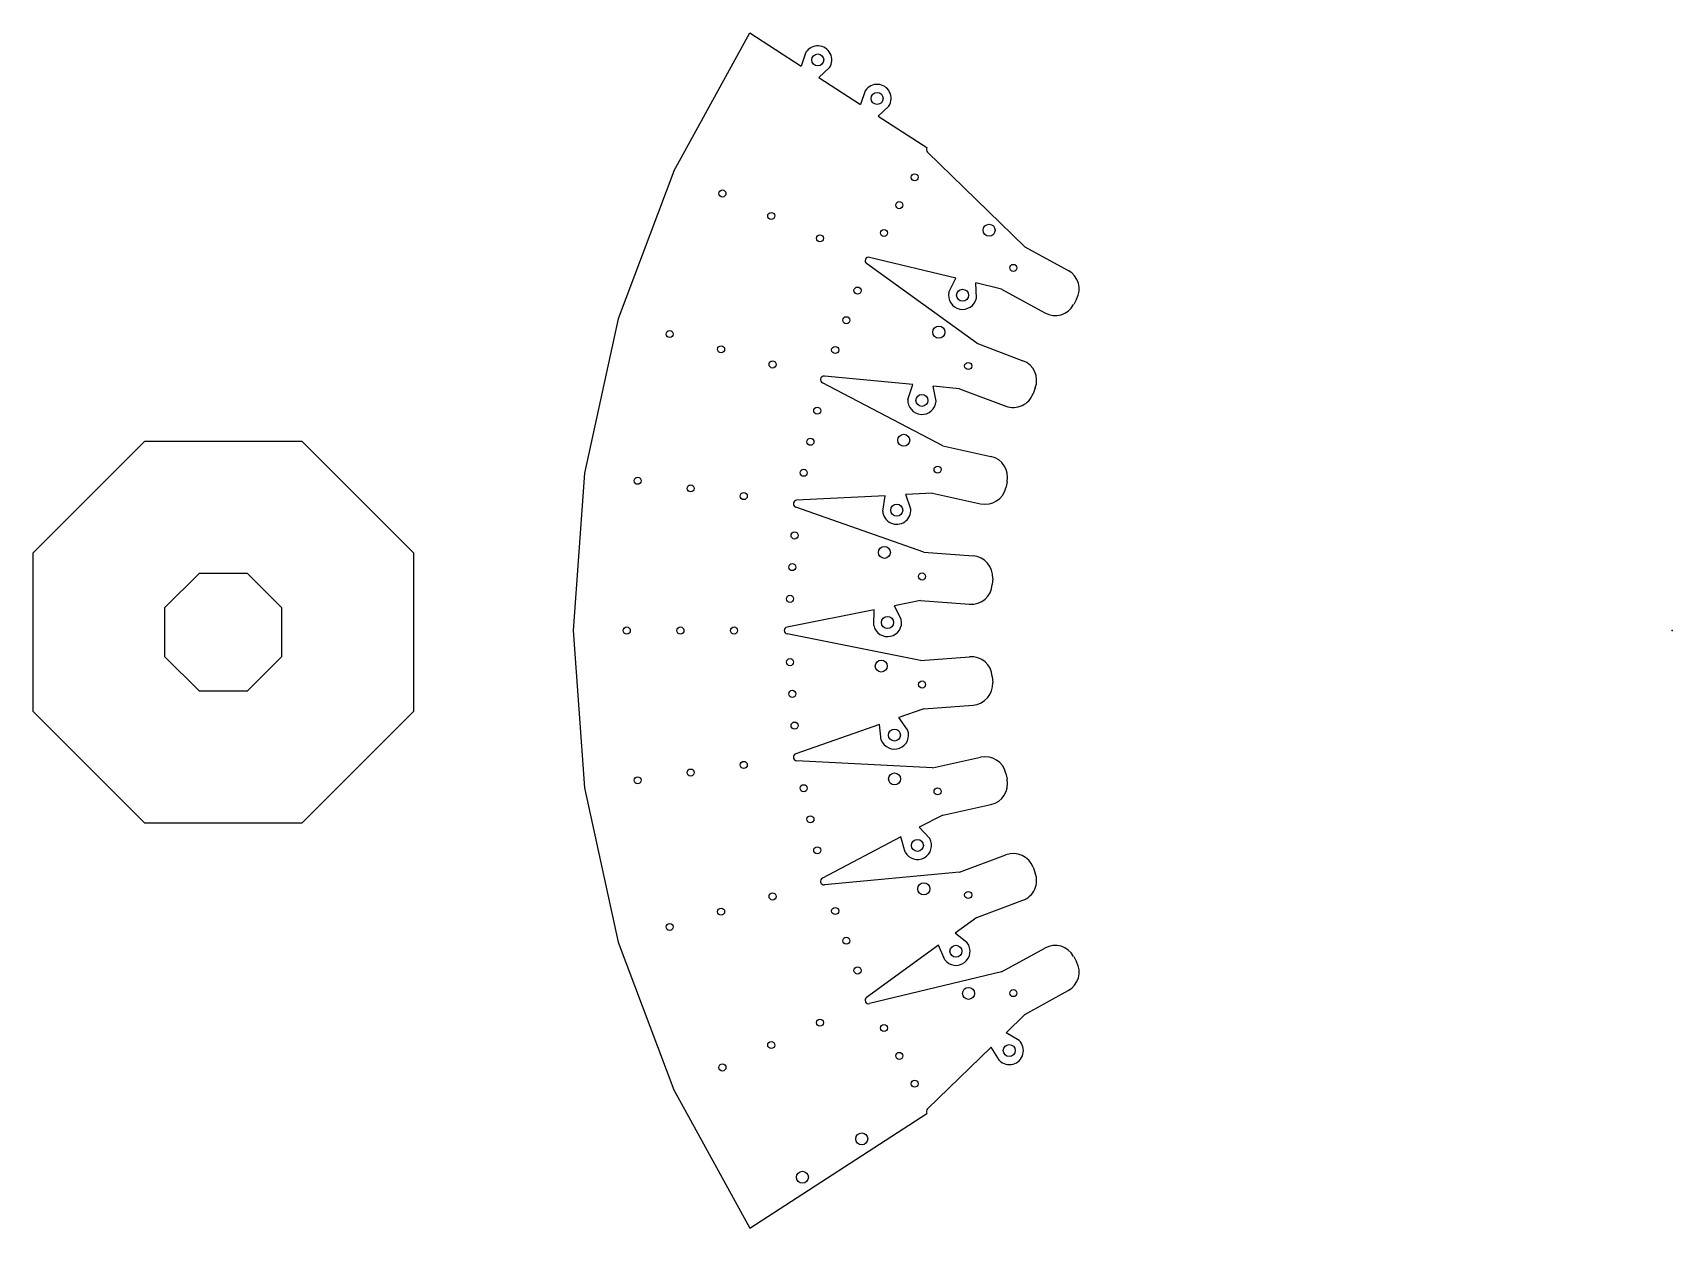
# Model space of a CAD drawing. Header units: millimetres. Extents: x 112 to 577, y -14 to 325.
import ezdxf

# ---------------------------------------------------------------- set-up
doc = ezdxf.new("R2010")
doc.units = ezdxf.units.MM
doc.layers.add('Outline', color=7, linetype='Continuous')

msp = doc.modelspace()

# ---------------------------------------------------------------- linework, layer by layer
at = {"color": 1}
for p, q in [((293.75, 285.83), (315.31, 325.02)), ((315.31, 325.02), (329.87, 315.6)), ((334.9, 312.33), (346.69, 304.69)), ((351.73, 301.43), (365.52, 292.5)), ((293.75, 285.83), (278.02, 243.95)), ((278.02, 243.95), (268.45, 200.25)), ((268.45, 200.25), (265.24, 155.63)), ((265.24, 155.63), (268.45, 111.01)), ((268.45, 111.01), (278.02, 67.31)), ((278.02, 67.31), (293.75, 25.44)), ((293.75, 25.44), (315.31, -13.76))]:
    msp.add_line(p, q, dxfattribs=at)
at = {"layer": 'Outline'}
for p, q in [((331.2, 319.5), (329.87, 315.6)), ((337.92, 315.15), (334.9, 312.33)), ((348.03, 308.59), (346.69, 304.69)), ((354.74, 304.24), (351.73, 301.43)), ((393.31, 264.41), (365.66, 291.23)), ((373.7, 255.51), (349.24, 261.38)), ((393.31, 264.41), (405.58, 257.66)), ((379.62, 237.02), (348.42, 259.6)), ((371.73, 251.48), (373.7, 255.51)), ((379.55, 249.81), (379.4, 254.14)), ((386.69, 252.38), (379.4, 254.14)), ((386.69, 252.38), (398.96, 245.64)), ((407.94, 249.51), (407.11, 248)), ((379.62, 237.02), (392.73, 232.09)), ((361.49, 225.39), (336.44, 227.7)), ((370, 207.94), (335.88, 225.82)), ((360.12, 221.13), (361.49, 225.39)), ((368.1, 220.6), (367.33, 224.85)), ((374.79, 224.16), (367.33, 224.85)), ((374.79, 224.16), (387.9, 219.24)), ((396.23, 224.37), (395.63, 222.75)), ((370, 207.94), (383.67, 204.94)), ((388.25, 197.8), (387.88, 196.11)), ((364.64, 177.79), (328.31, 190.6)), ((353.71, 193.84), (328.59, 192.54)), ((352.97, 189.42), (353.71, 193.84)), ((367.06, 194.53), (359.57, 194.14)), ((360.94, 190.04), (359.57, 194.14)), ((367.06, 194.53), (380.74, 191.53)), ((364.64, 177.79), (378.6, 176.78)), ((384.16, 170.36), (384.03, 168.64)), ((363.65, 164.09), (356.3, 162.64)), ((363.65, 164.09), (377.62, 163.09)), ((350.54, 161.5), (325.87, 156.61)), ((350.44, 157.02), (350.54, 161.5)), ((358.24, 158.77), (356.3, 162.64)), ((363.65, 147.17), (325.87, 154.65)), ((363.65, 147.17), (377.62, 148.18)), ((384.03, 142.63), (384.16, 140.9)), ((364.64, 133.48), (357.57, 130.99)), ((360.04, 127.44), (357.57, 130.99)), ((364.64, 133.48), (378.6, 134.49)), ((352.03, 129.04), (328.31, 120.67)), ((352.57, 124.59), (352.03, 129.04)), ((367.06, 116.74), (328.59, 118.73)), ((367.06, 116.74), (380.74, 119.73)), ((387.88, 115.15), (388.25, 113.47)), ((370, 103.33), (363.36, 99.85)), ((370, 103.33), (383.67, 106.32)), ((366.32, 96.69), (363.36, 99.85)), ((358.16, 97.12), (335.88, 85.44)), ((359.33, 92.8), (358.16, 97.12)), ((374.79, 87.1), (387.9, 92.03)), ((395.63, 88.52), (396.23, 86.9)), ((374.79, 87.1), (336.44, 83.56)), ((379.62, 74.25), (392.73, 79.17)), ((379.62, 74.25), (373.55, 69.85)), ((376.93, 67.16), (373.55, 69.85)), ((368.8, 66.41), (348.42, 51.67)), ((370.57, 62.3), (368.8, 66.41)), ((386.69, 58.88), (398.96, 65.63)), ((407.11, 63.27), (407.94, 61.75)), ((386.69, 58.88), (349.24, 49.88)), ((393.31, 46.85), (405.58, 53.6)), ((393.31, 46.85), (387.93, 41.63)), ((383.72, 37.55), (365.66, 20.03)), ((386.06, 33.73), (383.72, 37.55)), ((391.66, 39.45), (387.93, 41.63)), ((315.31, -13.76), (365.52, 18.77))]:
    msp.add_line(p, q, dxfattribs=at)
for points in [[(188.43, 101.17), (220.07, 132.8), (220.07, 177.54), (188.43, 209.17), (143.7, 209.17), (112.07, 177.54), (112.07, 132.8), (143.7, 101.17), (188.43, 101.17)], [(172.95, 138.54), (182.7, 148.28), (182.7, 162.06), (172.95, 171.8), (159.18, 171.8), (149.44, 162.06), (149.44, 148.28), (159.18, 138.54), (172.95, 138.54)]]:
    msp.add_lwpolyline(points, dxfattribs=at)
for centre, radius in [((334.56, 317.32), 1.7), ((351.39, 306.42), 1.7), ((362.02, 284.07), 1), ((307.56, 279.48), 1), ((357.68, 276.18), 1), ((321.38, 273.12), 1), ((383.14, 269.08), 1.7), ((335.19, 266.77), 1), ((353.34, 268.3), 1), ((390, 258.4), 1), ((345.84, 251.98), 1), ((375.64, 250.65), 1.7), ((342.68, 243.56), 1), ((368.89, 240.18), 1.7), ((292.6, 239.64), 1), ((307.18, 235.33), 1), ((339.51, 235.13), 1), ((321.76, 231.02), 1), ((377.21, 230.59), 1), ((334.42, 217.92), 1), ((364.11, 220.86), 1.7), ((332.5, 209.12), 1), ((358.93, 209.53), 1.7), ((330.57, 200.33), 1), ((368.53, 201.23), 1), ((283.5, 198.07), 1), ((298.55, 195.9), 1), ((313.6, 193.72), 1), ((356.96, 189.73), 1.7), ((328, 182.56), 1), ((353.45, 177.78), 1.7), ((327.35, 173.59), 1), ((364.14, 170.94), 1), ((326.71, 164.61), 1), ((354.34, 157.9), 1.7), ((280.44, 155.63), 1), ((295.65, 155.63), 1), ((310.85, 155.63), 1), ((326.71, 146.66), 1), ((352.58, 145.56), 1.7), ((364.14, 140.33), 1), ((327.35, 137.68), 1), ((328, 128.7), 1), ((356.31, 126.01), 1.7), ((298.55, 115.37), 1), ((313.6, 117.55), 1), ((283.5, 113.19), 1), ((330.57, 110.93), 1), ((356.34, 113.56), 1.7), ((368.53, 110.03), 1), ((332.5, 102.14), 1), ((334.42, 93.35), 1), ((362.82, 94.74), 1.7), ((364.63, 82.42), 1.7), ((321.76, 80.25), 1), ((377.21, 80.68), 1), ((307.18, 75.94), 1), ((339.51, 76.13), 1), ((292.6, 71.62), 1), ((342.68, 67.71), 1), ((373.75, 64.73), 1.7), ((345.84, 59.28), 1), ((377.31, 52.79), 1.7), ((390, 52.87), 1), ((335.19, 44.5), 1), ((353.34, 42.97), 1), ((321.38, 38.15), 1), ((388.86, 36.59), 1.7), ((307.56, 31.79), 1), ((357.68, 35.08), 1), ((362.02, 27.2), 1), ((347.04, 11.56), 1.7), ((330.21, 0.66), 1.7)]:
    msp.add_circle(centre, radius, dxfattribs=at)
for centre, radius, start, end in [((334.56, 317.32), 4, 327.0617, 147.0617), ((351.39, 306.42), 4, 327.0617, 147.0617), ((366.36, 291.95), 1, 147.0616, 225.8673), ((349.01, 260.41), 1, 76.4907, 234.1019), ((402.68, 252.41), 6, 331.179, 61.179), ((375.64, 250.65), 4, 167.9778, 347.9778), ((401.85, 250.89), 6, 241.179, 331.179), ((336.35, 226.71), 1, 84.7252, 242.3364), ((390.62, 226.48), 6, 339.4135, 69.4135), ((364.11, 220.86), 4, 176.2124, 356.2124), ((390.01, 224.86), 6, 249.4135, 339.4136), ((382.39, 199.08), 6, 347.6481, 77.6481), ((382.02, 197.39), 6, 257.6481, 347.6481), ((328.65, 191.54), 1, 92.9598, 250.571), ((356.96, 189.73), 4, 184.447, 4.447), ((378.17, 170.8), 6, 355.8827, 85.8827), ((378.05, 169.07), 6, 265.8827, 355.8827), ((354.34, 157.9), 4, 192.6816, 12.6816), ((326.06, 155.63), 1, 101.1944, 258.8056), ((378.05, 142.19), 6, 4.1173, 94.1173), ((378.17, 140.47), 6, 274.1173, 4.1173), ((356.31, 126.01), 4, 200.9162, 20.9162), ((328.65, 119.72), 1, 109.429, 267.0402), ((382.02, 113.87), 6, 12.3519, 102.3519), ((382.39, 112.18), 6, 282.3519, 12.3519), ((362.82, 94.74), 4, 209.1507, 29.1507), ((390.01, 86.41), 6, 20.5864, 110.5864), ((336.35, 84.56), 1, 117.6636, 275.2748), ((390.62, 84.79), 6, 290.5864, 20.5865), ((373.75, 64.73), 4, 217.3853, 37.3853), ((401.85, 60.37), 6, 28.821, 118.821), ((402.68, 58.86), 6, 298.821, 28.821), ((349.01, 50.86), 1, 125.8981, 283.5093), ((388.86, 36.59), 4, 225.6199, 45.6199), ((366.36, 19.31), 1, 134.1327, 212.9383)]:
    msp.add_arc(centre, radius, start, end, dxfattribs=at)
msp.add_point((576.77, 155.63), dxfattribs=at)

doc.saveas('drawing.dxf')
